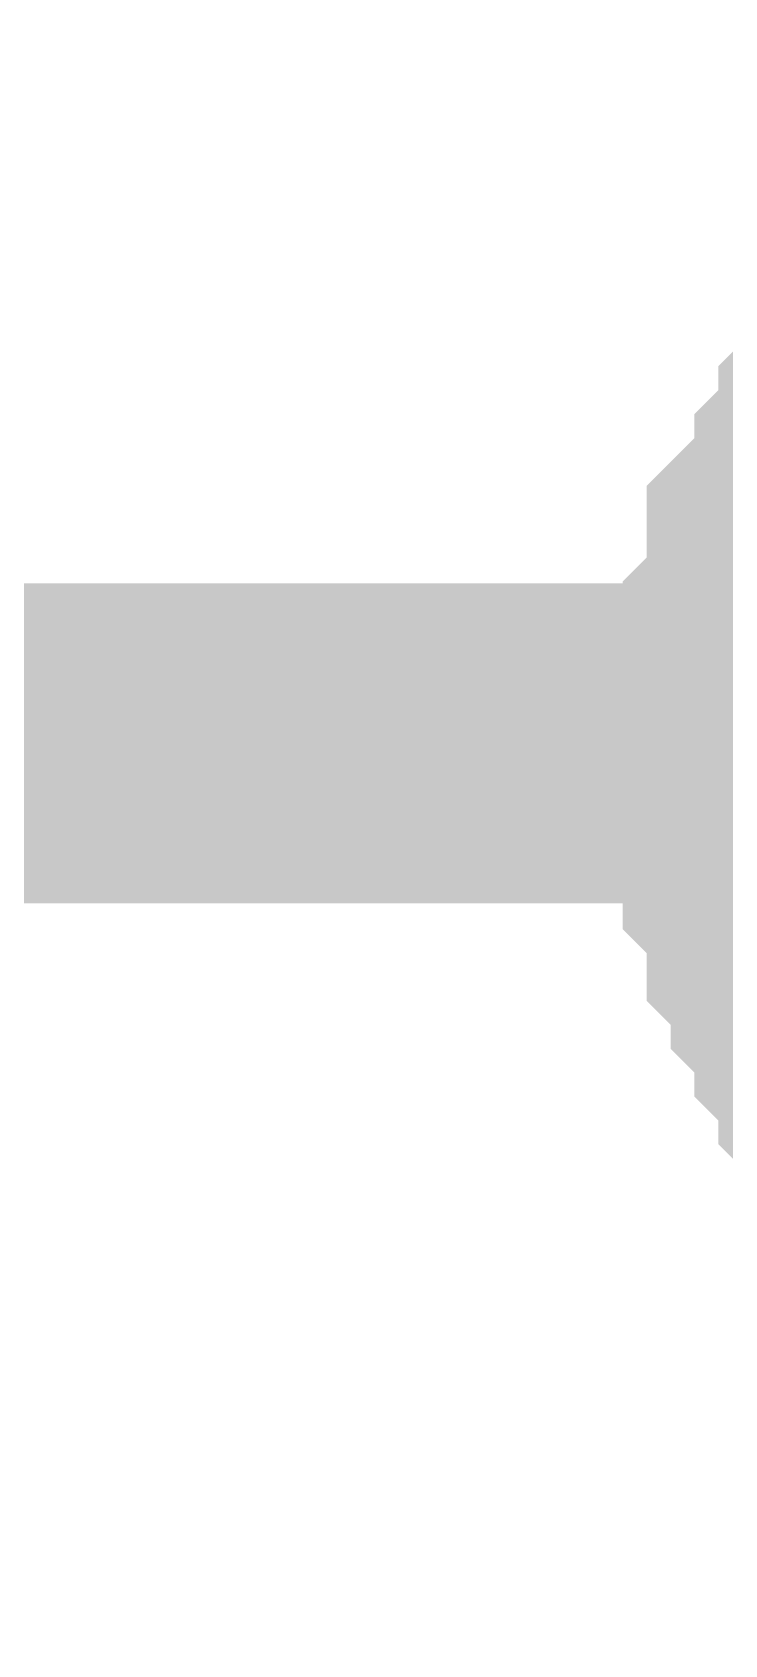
# Model space of a CAD drawing. Header units: millimetres. Extents: x 0 to 800, y 0 to 567.
# Drawn here: x 477.296 to 477.945, y 261.154 to 262.665 of the extents above; entities that cross this region are included whole.
import ezdxf

# ---------------------------------------------------------------- set-up
doc = ezdxf.new("R2010")
doc.units = ezdxf.units.MM
doc.layers.add('Sheet', color=255, linetype='Continuous')

msp = doc.modelspace()

# ---------------------------------------------------------------- linework, layer by layer
at = {"layer": 'Sheet', "const_width": 0.2997}
for points in [[(452.509, 298.9115), (452.509, 261.9984), (478.5145, 261.9984), (478.5145, 259.9825)], [(477.9993, 261.9984), (477.9993, 262.0208), (477.9993, 262.0432), (477.9993, 262.0656), (477.9993, 262.088), (478.0217, 262.1104), (478.0217, 262.1328), (478.0217, 262.1776), (478.0441, 262.2), (478.0441, 262.2), (478.0665, 262.2224), (478.0665, 262.2448), (478.0889, 262.2672), (478.0889, 262.2896), (478.1113, 262.312)], [(477.9993, 261.9984), (477.9993, 262.0208), (477.9993, 262.0432), (477.9993, 262.0656), (477.9993, 262.088), (478.0217, 262.1104), (478.0217, 262.1328), (478.0217, 262.1776), (478.0441, 262.2), (478.0441, 262.2), (478.0665, 262.2224), (478.0665, 262.2448), (478.0889, 262.2672), (478.0889, 262.2896), (478.1113, 262.312)], [(477.9993, 261.9984), (477.9993, 262.0208), (477.9993, 262.0432), (477.9993, 262.0656), (477.9993, 262.088), (478.0217, 262.1104), (478.0217, 262.1328), (478.0217, 262.1776), (478.0441, 262.2), (478.0441, 262.2), (478.0665, 262.2224), (478.0665, 262.2448), (478.0889, 262.2672), (478.0889, 262.2896), (478.1113, 262.312)], [(477.9993, 261.9984), (477.9993, 262.0208), (477.9993, 262.0432), (477.9993, 262.0656), (477.9993, 262.088), (478.0217, 262.1104), (478.0217, 262.1328), (478.0217, 262.1776), (478.0441, 262.2), (478.0441, 262.2), (478.0665, 262.2224), (478.0665, 262.2448), (478.0889, 262.2672), (478.0889, 262.2896), (478.1113, 262.312)], [(477.9993, 261.9984), (477.9993, 262.0208), (477.9993, 262.0432), (477.9993, 262.0656), (477.9993, 262.088), (478.0217, 262.1104), (478.0217, 262.1328), (478.0217, 262.1776), (478.0441, 262.2), (478.0441, 262.2), (478.0665, 262.2224), (478.0665, 262.2448), (478.0889, 262.2672), (478.0889, 262.2896), (478.1113, 262.312)], [(477.9993, 261.9984), (477.9993, 262.0208), (477.9993, 262.0432), (477.9993, 262.0656), (477.9993, 262.088), (478.0217, 262.1104), (478.0217, 262.1328), (478.0217, 262.1776), (478.0441, 262.2), (478.0441, 262.2), (478.0665, 262.2224), (478.0665, 262.2448), (478.0889, 262.2672), (478.0889, 262.2896), (478.1113, 262.312)], [(477.9993, 261.9984), (477.9993, 262.0208), (477.9993, 262.0432), (477.9993, 262.0656), (477.9993, 262.088), (478.0217, 262.1104), (478.0217, 262.1328), (478.0217, 262.1776), (478.0441, 262.2), (478.0441, 262.2), (478.0665, 262.2224), (478.0665, 262.2448), (478.0889, 262.2672), (478.0889, 262.2896), (478.1113, 262.312)], [(477.9993, 261.9984), (477.9993, 262.0208), (477.9993, 262.0432), (477.9993, 262.0656), (477.9993, 262.088), (478.0217, 262.1104), (478.0217, 262.1328), (478.0217, 262.1776), (478.0441, 262.2), (478.0441, 262.2), (478.0665, 262.2224), (478.0665, 262.2448), (478.0889, 262.2672), (478.0889, 262.2896), (478.1113, 262.312)], [(477.9993, 261.9984), (477.9993, 262.0208), (477.9993, 262.0432), (477.9993, 262.0656), (477.9993, 262.088), (478.0217, 262.1104), (478.0217, 262.1328), (478.0217, 262.1776), (478.0441, 262.2), (478.0441, 262.2), (478.0665, 262.2224), (478.0665, 262.2448), (478.0889, 262.2672), (478.0889, 262.2896), (478.1113, 262.312)], [(477.9993, 261.9984), (477.9993, 262.0208), (477.9993, 262.0432), (477.9993, 262.0656), (477.9993, 262.088), (478.0217, 262.1104), (478.0217, 262.1328), (478.0217, 262.1776), (478.0441, 262.2), (478.0441, 262.2), (478.0665, 262.2224), (478.0665, 262.2448), (478.0889, 262.2672), (478.0889, 262.2896), (478.1113, 262.312)], [(477.9993, 261.9984), (477.9993, 262.0208), (477.9993, 262.0432), (477.9993, 262.0656), (477.9993, 262.088), (478.0217, 262.1104), (478.0217, 262.1328), (478.0217, 262.1776), (478.0441, 262.2), (478.0441, 262.2), (478.0665, 262.2224), (478.0665, 262.2448), (478.0889, 262.2672), (478.0889, 262.2896), (478.1113, 262.312)], [(478.1113, 261.6624), (478.0889, 261.6848), (478.0889, 261.7072), (478.0665, 261.7296), (478.0665, 261.752), (478.0441, 261.7744), (478.0441, 261.7968), (478.0217, 261.8192), (478.0217, 261.8416), (478.0217, 261.864), (477.9993, 261.8864), (477.9993, 261.9088), (477.9993, 261.9536), (477.9993, 261.976), (477.9993, 261.9984)], [(477.9993, 261.9984), (477.9993, 261.9984)], [(478.1113, 261.6624), (478.0889, 261.6848), (478.0889, 261.7072), (478.0665, 261.7296), (478.0665, 261.752), (478.0441, 261.7744), (478.0441, 261.7968), (478.0217, 261.8192), (478.0217, 261.8416), (478.0217, 261.864), (477.9993, 261.8864), (477.9993, 261.9088), (477.9993, 261.9536), (477.9993, 261.976), (477.9993, 261.9984)], [(477.9993, 261.9984), (477.9993, 261.9984)], [(478.1113, 261.6624), (478.0889, 261.6848), (478.0889, 261.7072), (478.0665, 261.7296), (478.0665, 261.752), (478.0441, 261.7744), (478.0441, 261.7968), (478.0217, 261.8192), (478.0217, 261.8416), (478.0217, 261.864), (477.9993, 261.8864), (477.9993, 261.9088), (477.9993, 261.9536), (477.9993, 261.976), (477.9993, 261.9984)], [(477.9993, 261.9984), (477.9993, 261.9984)], [(478.1113, 261.6624), (478.0889, 261.6848), (478.0889, 261.7072), (478.0665, 261.7296), (478.0665, 261.752), (478.0441, 261.7744), (478.0441, 261.7968), (478.0217, 261.8192), (478.0217, 261.8416), (478.0217, 261.864), (477.9993, 261.8864), (477.9993, 261.9088), (477.9993, 261.9536), (477.9993, 261.976), (477.9993, 261.9984)], [(477.9993, 261.9984), (477.9993, 261.9984)], [(478.1113, 261.6624), (478.0889, 261.6848), (478.0889, 261.7072), (478.0665, 261.7296), (478.0665, 261.752), (478.0441, 261.7744), (478.0441, 261.7968), (478.0217, 261.8192), (478.0217, 261.8416), (478.0217, 261.864), (477.9993, 261.8864), (477.9993, 261.9088), (477.9993, 261.9536), (477.9993, 261.976), (477.9993, 261.9984)], [(477.9993, 261.9984), (477.9993, 261.9984)], [(478.1113, 261.6624), (478.0889, 261.6848), (478.0889, 261.7072), (478.0665, 261.7296), (478.0665, 261.752), (478.0441, 261.7744), (478.0441, 261.7968), (478.0217, 261.8192), (478.0217, 261.8416), (478.0217, 261.864), (477.9993, 261.8864), (477.9993, 261.9088), (477.9993, 261.9536), (477.9993, 261.976), (477.9993, 261.9984)], [(477.9993, 261.9984), (477.9993, 261.9984)], [(478.1113, 261.6624), (478.0889, 261.6848), (478.0889, 261.7072), (478.0665, 261.7296), (478.0665, 261.752), (478.0441, 261.7744), (478.0441, 261.7968), (478.0217, 261.8192), (478.0217, 261.8416), (478.0217, 261.864), (477.9993, 261.8864), (477.9993, 261.9088), (477.9993, 261.9536), (477.9993, 261.976), (477.9993, 261.9984)], [(477.9993, 261.9984), (477.9993, 261.9984)], [(478.1113, 261.6624), (478.0889, 261.6848), (478.0889, 261.7072), (478.0665, 261.7296), (478.0665, 261.752), (478.0441, 261.7744), (478.0441, 261.7968), (478.0217, 261.8192), (478.0217, 261.8416), (478.0217, 261.864), (477.9993, 261.8864), (477.9993, 261.9088), (477.9993, 261.9536), (477.9993, 261.976), (477.9993, 261.9984)], [(477.9993, 261.9984), (477.9993, 261.9984)], [(478.1113, 261.6624), (478.0889, 261.6848), (478.0889, 261.7072), (478.0665, 261.7296), (478.0665, 261.752), (478.0441, 261.7744), (478.0441, 261.7968), (478.0217, 261.8192), (478.0217, 261.8416), (478.0217, 261.864), (477.9993, 261.8864), (477.9993, 261.9088), (477.9993, 261.9536), (477.9993, 261.976), (477.9993, 261.9984)], [(477.9993, 261.9984), (477.9993, 261.9984)], [(478.1113, 261.6624), (478.0889, 261.6848), (478.0889, 261.7072), (478.0665, 261.7296), (478.0665, 261.752), (478.0441, 261.7744), (478.0441, 261.7968), (478.0217, 261.8192), (478.0217, 261.8416), (478.0217, 261.864), (477.9993, 261.8864), (477.9993, 261.9088), (477.9993, 261.9536), (477.9993, 261.976), (477.9993, 261.9984)], [(477.9993, 261.9984), (477.9993, 261.9984)], [(478.1113, 261.6624), (478.0889, 261.6848), (478.0889, 261.7072), (478.0665, 261.7296), (478.0665, 261.752), (478.0441, 261.7744), (478.0441, 261.7968), (478.0217, 261.8192), (478.0217, 261.8416), (478.0217, 261.864), (477.9993, 261.8864), (477.9993, 261.9088), (477.9993, 261.9536), (477.9993, 261.976), (477.9993, 261.9984)], [(477.9993, 261.9984), (477.9993, 261.9984)]]:
    msp.add_lwpolyline(points, dxfattribs=at)

doc.saveas('drawing.dxf')
